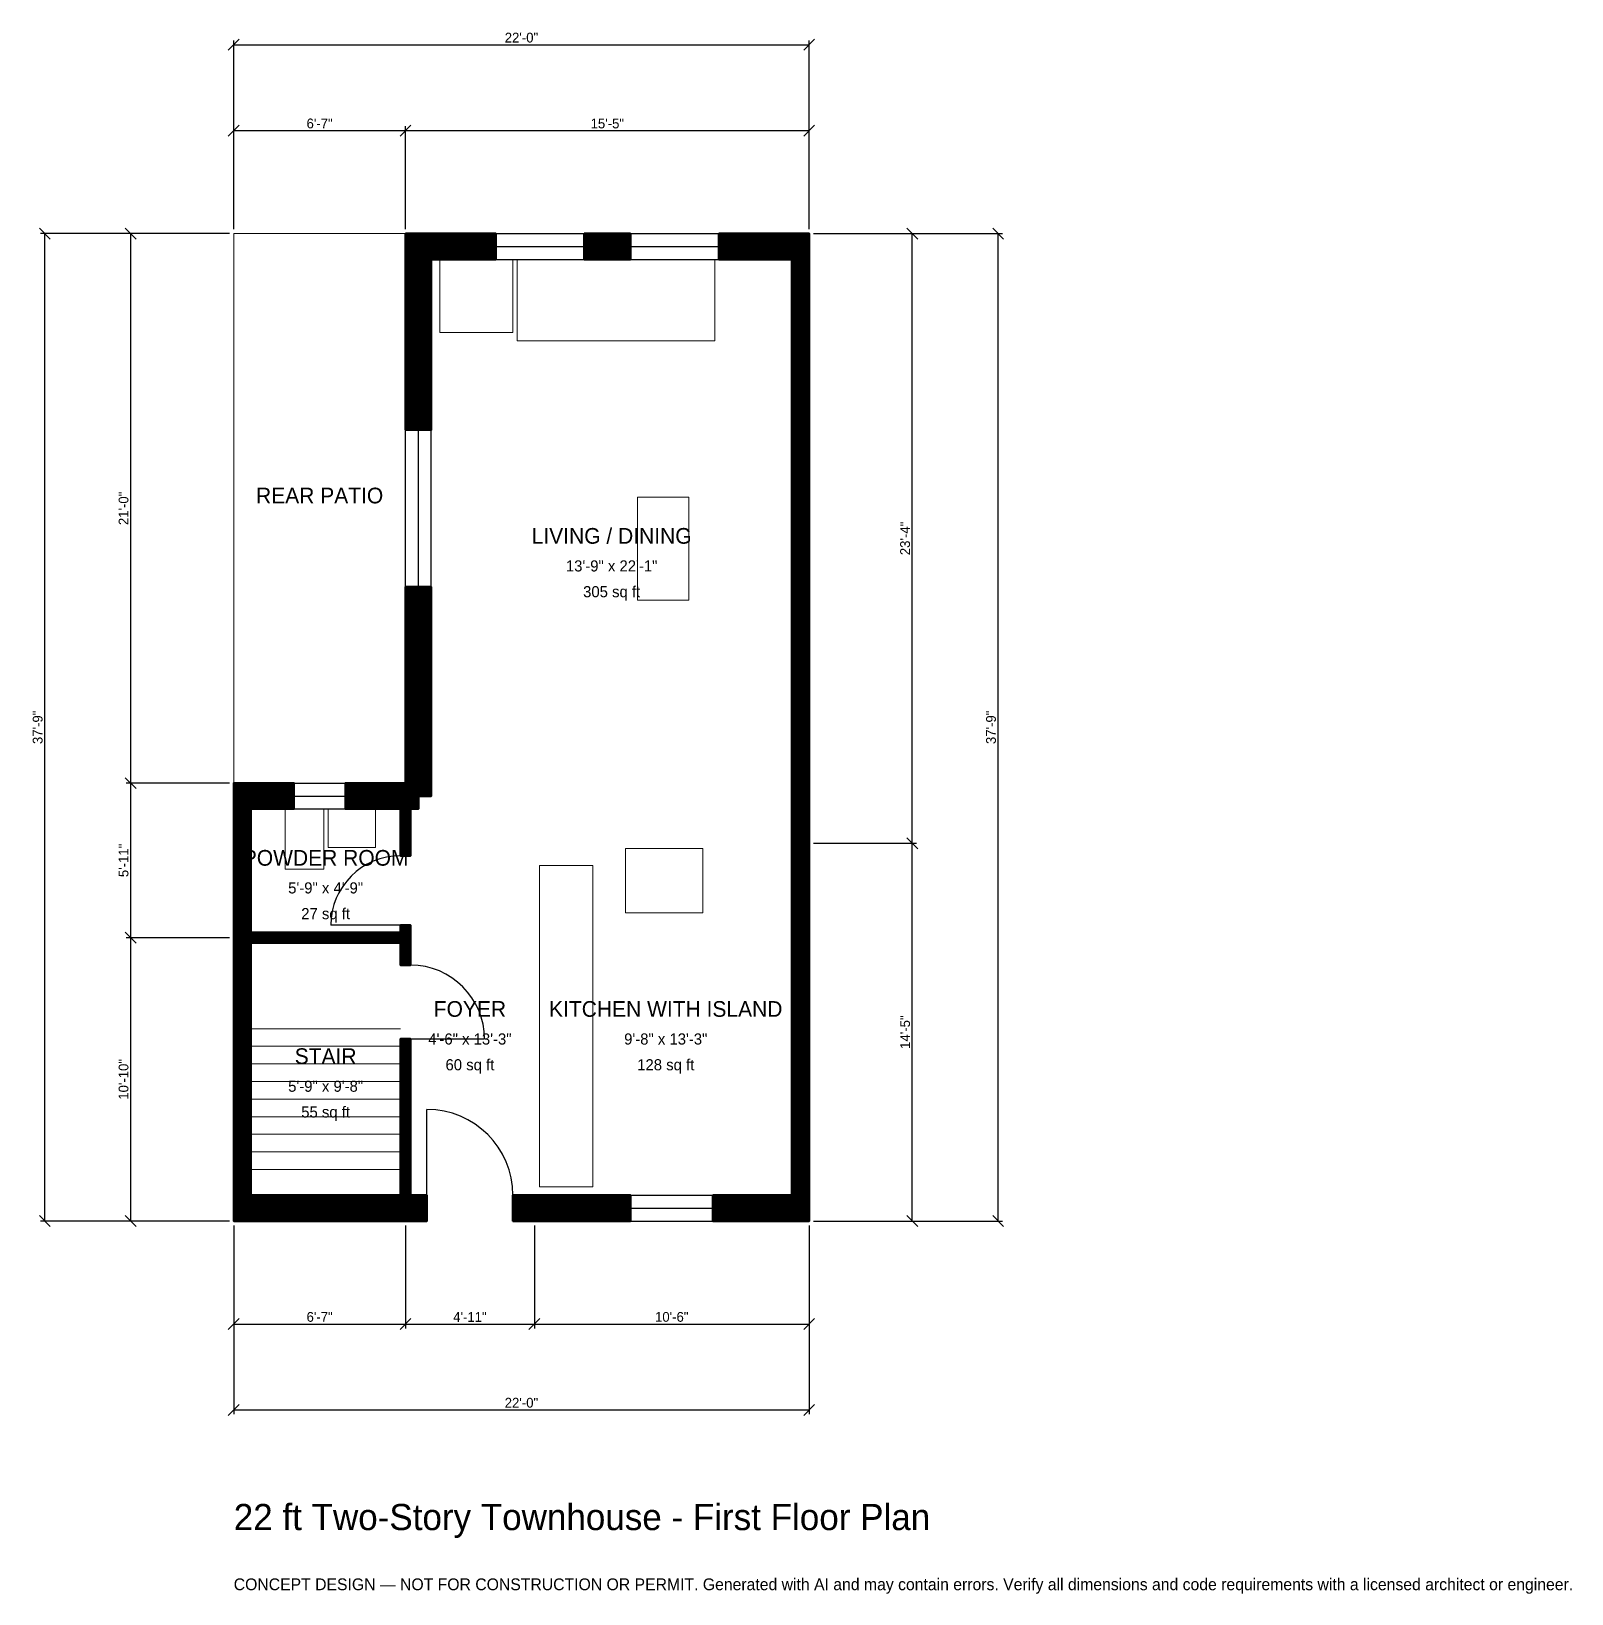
# Model space of a CAD drawing. Header units: inches. Extents: x -93 to 613, y -171 to 546.
import ezdxf
from ezdxf.enums import TextEntityAlignment as Align

# ---------------------------------------------------------------- set-up
doc = ezdxf.new("R2010")
doc.units = ezdxf.units.IN
doc.header["$MEASUREMENT"] = 0
doc.linetypes.add('DASHED', pattern=[0.6, 0.5, -0.1])
for name, color, linetype, lineweight in [('A-ANNO-DIMS', 1, 'Continuous', 13), ('A-ANNO-TEXT', 7, 'Continuous', 18), ('A-AREA-IDEN', 7, 'Continuous', 18), ('A-DOOR', 2, 'Continuous', 25), ('A-FLOR-FIXT', 9, 'Continuous', 13), ('A-FLOR-STRS', 3, 'Continuous', 18), ('A-FURN', 9, 'Continuous', 13), ('A-GLAZ', 4, 'Continuous', 25), ('A-SITE-PAVE', 8, 'Continuous', 13), ('A-WALL', 7, 'Continuous', 50), ('A-WALL-PATT', 8, 'Continuous', 13)]:
    doc.layers.add(name, color=color, linetype=linetype, lineweight=lineweight)
doc.dimstyles.new('PLAN', dxfattribs={"dimtxt": 4.5, "dimasz": 3, "dimexe": 2, "dimexo": 2, "dimgap": 1, "dimtad": 1, "dimdec": 0, "dimlunit": 4, "dimtsz": 2.5, "dimcen": 2.5, "dimclrd": 1, "dimclre": 1, "dimazin": 3, "dimtfac": 1, "dimtmove": 0, "dimatfit": 3})

msp = doc.modelspace()

# ---------------------------------------------------------------- hatches: boundary and pattern name
at = {"layer": 'A-WALL-PATT'}
h = msp.add_hatch(dxfattribs=at)
h.set_pattern_fill('ANSI31', color=8, scale=0.8)
h.paths.add_polyline_path([(76.378, 0), (76.378, 0), (72.8346, 0), (7.874, 0), (7.874, 0), (0, 0), (0, 0), (0, 0), (0, 11.811), (0, 11.811), (0, 125.9843), (0, 127.5591), (0, 127.5591), (0, 132.2835), (0, 132.2835), (0, 133.8583), (0, 188.9764), (0, 188.9764), (0, 200.7874), (0, 200.7874), (0, 200.7874), (7.874, 200.7874), (7.874, 200.7874), (27.5591, 200.7874), (27.5591, 188.9764), (7.874, 188.9764), (7.874, 133.8583), (7.874, 132.2835), (76.378, 132.2835), (76.378, 135.6299), (81.1024, 135.6299), (81.1024, 132.2835), (81.1024, 127.5591), (81.1024, 117.3228), (76.378, 117.3228), (76.378, 127.5591), (7.874, 127.5591), (7.874, 125.9843), (7.874, 11.811), (72.8346, 11.811), (76.378, 11.811), (76.378, 83.4646), (81.1024, 83.4646), (81.1024, 11.811), (84.6457, 11.811), (88.5827, 11.811), (88.5827, 0), (84.6457, 0), (81.1024, 0), (81.1024, 0), (76.378, 0)])
h.paths.add_polyline_path([(76.378, 200.7874), (76.378, 200.7874), (78.7401, 200.7874), (78.7401, 203.1496), (78.7402, 203.1496), (78.7402, 290.748), (90.5512, 290.748), (90.5512, 194.8819), (84.6457, 194.8819), (84.6457, 188.9764), (81.1024, 188.9764), (81.1024, 175.5906), (81.1024, 170.8661), (81.1024, 167.5197), (76.378, 167.5197), (76.378, 170.8661), (76.378, 175.5906), (76.378, 188.9764), (51.1811, 188.9764), (51.1811, 200.7874), (76.378, 200.7874)])
h.paths.add_polyline_path([(78.7402, 440.9449), (78.7401, 440.9449), (78.7401, 452.7559), (78.7402, 452.7559), (78.7402, 452.7559), (90.5512, 452.7559), (90.5512, 452.7559), (120.1444, 452.7559), (120.1444, 440.9449), (90.5512, 440.9449), (90.5512, 362.7953), (78.7402, 362.7953), (78.7402, 440.9449)])
h.paths.add_polyline_path([(181.8241, 452.7559), (181.8241, 440.9449), (160.6955, 440.9449), (160.6955, 452.7559), (181.8241, 452.7559)])
h.paths.add_polyline_path([(255.9055, 452.7559), (255.9055, 452.7559), (263.7795, 452.7559), (263.7795, 452.7559), (263.7796, 452.7559), (263.7796, 440.9449), (263.7795, 440.9449), (263.7795, 177.1654), (263.7795, 169.2913), (263.7795, 11.811), (263.7796, 11.811), (263.7796, 0), (263.7795, 0), (263.7795, 0), (255.9055, 0), (255.9055, 0), (219.685, 0), (219.685, 11.811), (255.9055, 11.811), (255.9055, 169.2913), (255.9055, 177.1654), (255.9055, 440.9449), (222.3753, 440.9449), (222.3753, 452.7559), (255.9055, 452.7559)])
h.paths.add_polyline_path([(143.7008, 0), (131.8898, 0), (127.9528, 0), (127.9528, 11.811), (131.8898, 11.811), (143.7008, 11.811), (181.8898, 11.811), (181.8898, 0), (143.7008, 0)])

# ---------------------------------------------------------------- linework, layer by layer
at = {"layer": 'A-DOOR'}
for p, q in [((76.378, 135.6299), (44.4882, 135.6299)), ((81.1024, 83.4646), (114.9606, 83.4646)), ((88.5827, 11.811), (88.5827, 51.1811))]:
    msp.add_line(p, q, dxfattribs=at)
for centre, radius, start, end in [((76.378, 135.6299), 31.8898, 90, 180), ((81.1024, 83.4646), 33.8583, 0, 90), ((88.5827, 11.811), 39.3701, 0, 90)]:
    msp.add_arc(centre, radius, start, end, dxfattribs=at)
at = {"layer": 'A-FLOR-FIXT'}
for points in [[(23.622, 161.4173), (41.3386, 161.4173), (41.3386, 188.9764), (23.622, 188.9764)], [(43.3071, 171.2598), (64.9606, 171.2598), (64.9606, 188.9764), (43.3071, 188.9764)], [(140.1575, 15.748), (164.5669, 15.748), (164.5669, 162.9921), (140.1575, 162.9921)]]:
    msp.add_lwpolyline(points, close=True, dxfattribs=at)
at = {"layer": 'A-FLOR-STRS'}
for p, q in [((7.874, 88.189), (76.378, 88.189)), ((7.874, 80.1181), (76.378, 80.1181)), ((7.874, 72.0472), (76.378, 72.0472)), ((7.874, 63.9764), (76.378, 63.9764)), ((7.874, 55.9055), (76.378, 55.9055)), ((7.874, 47.8346), (76.378, 47.8346)), ((7.874, 39.7638), (76.378, 39.7638)), ((7.874, 31.6929), (76.378, 31.6929)), ((7.874, 23.622), (76.378, 23.622))]:
    msp.add_line(p, q, dxfattribs=at)
at = {"layer": 'A-FURN'}
for points in [[(94.4882, 407.4803), (127.9528, 407.4803), (127.9528, 440.9449), (94.4882, 440.9449)], [(129.9213, 403.5433), (220.4724, 403.5433), (220.4724, 440.9449), (129.9213, 440.9449)], [(185.0394, 284.6457), (208.6614, 284.6457), (208.6614, 331.8898), (185.0394, 331.8898)], [(179.5276, 141.3386), (214.9606, 141.3386), (214.9606, 170.8661), (179.5276, 170.8661)]]:
    msp.add_lwpolyline(points, close=True, dxfattribs=at)
at = {"layer": 'A-GLAZ'}
for p, q in [((120.1444, 452.7559), (160.6955, 452.7559)), ((181.8241, 452.7559), (222.3753, 452.7559)), ((120.1444, 446.8504), (160.6955, 446.8504)), ((181.8241, 446.8504), (222.3753, 446.8504)), ((120.1444, 440.9449), (160.6955, 440.9449)), ((181.8241, 440.9449), (222.3753, 440.9449)), ((78.7402, 290.748), (78.7402, 362.7953)), ((84.6457, 290.748), (84.6457, 362.7953)), ((90.5512, 290.748), (90.5512, 362.7953)), ((27.5591, 200.7874), (51.1811, 200.7874)), ((27.5591, 194.8819), (51.1811, 194.8819)), ((27.5591, 188.9764), (51.1811, 188.9764)), ((181.8898, 11.811), (219.685, 11.811)), ((181.8898, 5.9055), (219.685, 5.9055)), ((181.8898, 0), (219.685, 0))]:
    msp.add_line(p, q, dxfattribs=at)
at = {"layer": 'A-SITE-PAVE', "linetype": 'DASHED'}
msp.add_lwpolyline([(0, 200.7874), (78.7402, 200.7874), (78.7402, 452.7559), (0, 452.7559)], close=True, dxfattribs=at)
at = {"layer": 'A-WALL'}
for points in [[(78.7402, 440.9449), (78.7401, 440.9449), (78.7401, 452.7559), (78.7402, 452.7559), (78.7402, 452.7559), (90.5512, 452.7559), (90.5512, 452.7559), (120.1444, 452.7559), (120.1444, 440.9449), (90.5512, 440.9449), (90.5512, 362.7953), (78.7402, 362.7953), (78.7402, 440.9449)], [(181.8241, 452.7559), (181.8241, 440.9449), (160.6955, 440.9449), (160.6955, 452.7559), (181.8241, 452.7559)], [(255.9055, 452.7559), (255.9055, 452.7559), (263.7795, 452.7559), (263.7795, 452.7559), (263.7796, 452.7559), (263.7796, 440.9449), (263.7795, 440.9449), (263.7795, 177.1654), (263.7795, 169.2913), (263.7795, 11.811), (263.7796, 11.811), (263.7796, 0), (263.7795, 0), (263.7795, 0), (255.9055, 0), (255.9055, 0), (219.685, 0), (219.685, 11.811), (255.9055, 11.811), (255.9055, 169.2913), (255.9055, 177.1654), (255.9055, 440.9449), (222.3753, 440.9449), (222.3753, 452.7559), (255.9055, 452.7559)], [(76.378, 200.7874), (76.378, 200.7874), (78.7401, 200.7874), (78.7401, 203.1496), (78.7402, 203.1496), (78.7402, 290.748), (90.5512, 290.748), (90.5512, 194.8819), (84.6457, 194.8819), (84.6457, 188.9764), (81.1024, 188.9764), (81.1024, 175.5906), (81.1024, 170.8661), (81.1024, 167.5197), (76.378, 167.5197), (76.378, 170.8661), (76.378, 175.5906), (76.378, 188.9764), (51.1811, 188.9764), (51.1811, 200.7874), (76.378, 200.7874)], [(76.378, 0), (76.378, 0), (72.8346, 0), (7.874, 0), (7.874, 0), (0, 0), (0, 0), (0, 0), (0, 11.811), (0, 11.811), (0, 125.9843), (0, 127.5591), (0, 127.5591), (0, 132.2835), (0, 132.2835), (0, 133.8583), (0, 188.9764), (0, 188.9764), (0, 200.7874), (0, 200.7874), (0, 200.7874), (7.874, 200.7874), (7.874, 200.7874), (27.5591, 200.7874), (27.5591, 188.9764), (7.874, 188.9764), (7.874, 133.8583), (7.874, 132.2835), (76.378, 132.2835), (76.378, 135.6299), (81.1024, 135.6299), (81.1024, 132.2835), (81.1024, 127.5591), (81.1024, 117.3228), (76.378, 117.3228), (76.378, 127.5591), (7.874, 127.5591), (7.874, 125.9843), (7.874, 11.811), (72.8346, 11.811), (76.378, 11.811), (76.378, 83.4646), (81.1024, 83.4646), (81.1024, 11.811), (84.6457, 11.811), (88.5827, 11.811), (88.5827, 0), (84.6457, 0), (81.1024, 0), (81.1024, 0), (76.378, 0)], [(143.7008, 0), (131.8898, 0), (127.9528, 0), (127.9528, 11.811), (131.8898, 11.811), (143.7008, 11.811), (181.8898, 11.811), (181.8898, 0), (143.7008, 0)]]:
    msp.add_lwpolyline(points, close=True, dxfattribs=at)

# ---------------------------------------------------------------- texts
at = {"layer": 'A-ANNO-TEXT'}
for s, height, p in [('22 ft Two-Story Townhouse - First Floor Plan', 12, (0, -141.7323)), ('CONCEPT DESIGN — NOT FOR CONSTRUCTION OR PERMIT. Generated with AI and may contain errors. Verify all dimensions and code requirements with a licensed architect or engineer.', 5.4, (0, -169.2913))]:
    msp.add_text(s, height=height, dxfattribs=at).set_placement(p)
at = {"layer": 'A-AREA-IDEN'}
for s, height, p in [('REAR PATIO', 7.2, (39.3701, 332.6772)), ('LIVING / DINING', 7.2, (173.2283, 314.1732)), ('13\'-9" x 22\'-1"', 5.1, (173.2283, 300.3937)), ('305 sq ft', 5.1, (173.2283, 288.5827)), ('POWDER ROOM', 7.2, (42.126, 166.5354)), ('5\'-9" x 4\'-9"', 5.1, (42.126, 152.7559)), ('27 sq ft', 5.1, (42.126, 140.9449)), ('FOYER', 7.2, (108.2677, 97.2441)), ('KITCHEN WITH ISLAND', 7.2, (198.0315, 97.2441)), ('4\'-6" x 13\'-3"', 5.1, (108.2677, 83.4646)), ('9\'-8" x 13\'-3"', 5.1, (198.0315, 83.4646)), ('STAIR', 7.2, (42.126, 75.5906)), ('60 sq ft', 5.1, (108.2677, 71.6535)), ('128 sq ft', 5.1, (198.0315, 71.6535)), ('5\'-9" x 9\'-8"', 5.1, (42.126, 61.811)), ('55 sq ft', 5.1, (42.126, 50))]:
    msp.add_text(s, height=height, dxfattribs=at).set_placement(p, align=Align.MIDDLE_CENTER)

# ---------------------------------------------------------------- dimensions: what is measured, and where the dimension line sits
at = {"layer": 'A-ANNO-DIMS'}
for base, p1, p2, text in [((0, 539.3701), (0, 452.7559), (263.7795, 452.7559), '22\'-0"'), ((0, 500), (0, 452.7559), (78.7402, 452.7559), '6\'-7"'), ((78.7402, 500), (78.7402, 452.7559), (263.7795, 452.7559), '15\'-5"'), ((0, -47.2441), (0, 0), (78.7402, 0), '6\'-7"'), ((0, -86.6142), (0, 0), (263.7795, 0), '22\'-0"'), ((78.7402, -47.2441), (78.7402, 0), (137.7953, 0), '4\'-11"'), ((137.7953, -47.2441), (137.7953, 0), (263.7795, 0), '10\'-6"')]:
    msp.add_linear_dim(base=base, p1=p1, p2=p2, text=text, dimstyle='PLAN', dxfattribs=at).render()
for base, p1, p2, text in [((-86.6142, 0), (0, 0), (0, 452.7559), '37\'-9"'), ((-47.2441, 200.7874), (0, 200.7874), (0, 452.7559), '21\'-0"'), ((311.0236, 173.2283), (263.7795, 173.2283), (263.7795, 452.7559), '23\'-4"'), ((350.3937, 0), (263.7795, 0), (263.7795, 452.7559), '37\'-9"'), ((-47.2441, 129.9213), (0, 129.9213), (0, 200.7874), '5\'-11"'), ((311.0236, 0), (263.7795, 0), (263.7795, 173.2283), '14\'-5"'), ((-47.2441, 0), (0, 0), (0, 129.9213), '10\'-10"')]:
    msp.add_linear_dim(base=base, p1=p1, p2=p2, angle=90, text=text, dimstyle='PLAN', dxfattribs=at).render()

doc.saveas('drawing.dxf')
